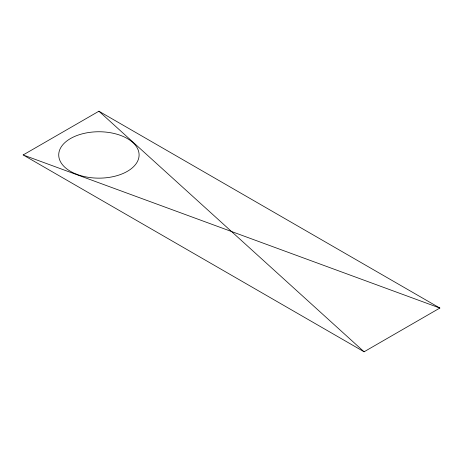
<?xml version="1.0" encoding="UTF-8"?>
<svg xmlns="http://www.w3.org/2000/svg" width="463" height="463" viewBox="0 0 463 463"><rect width="100%" height="100%" fill="white"/><g stroke="black" fill="none" stroke-linecap="round" stroke-linejoin="round"><path stroke-width="0.69" d="M23.15 154.955L98.914 111.213L439.85 308.045L364.086 351.787L23.15 154.955L439.85 308.045M98.914 111.213L364.086 351.787M76.395 174.163A40.183 23.196 0 0 0 138.993 156.61A40.183 23.196 0 0 0 81.355 134.085A40.183 23.196 0 0 0 76.395 174.163"/></g></svg>
